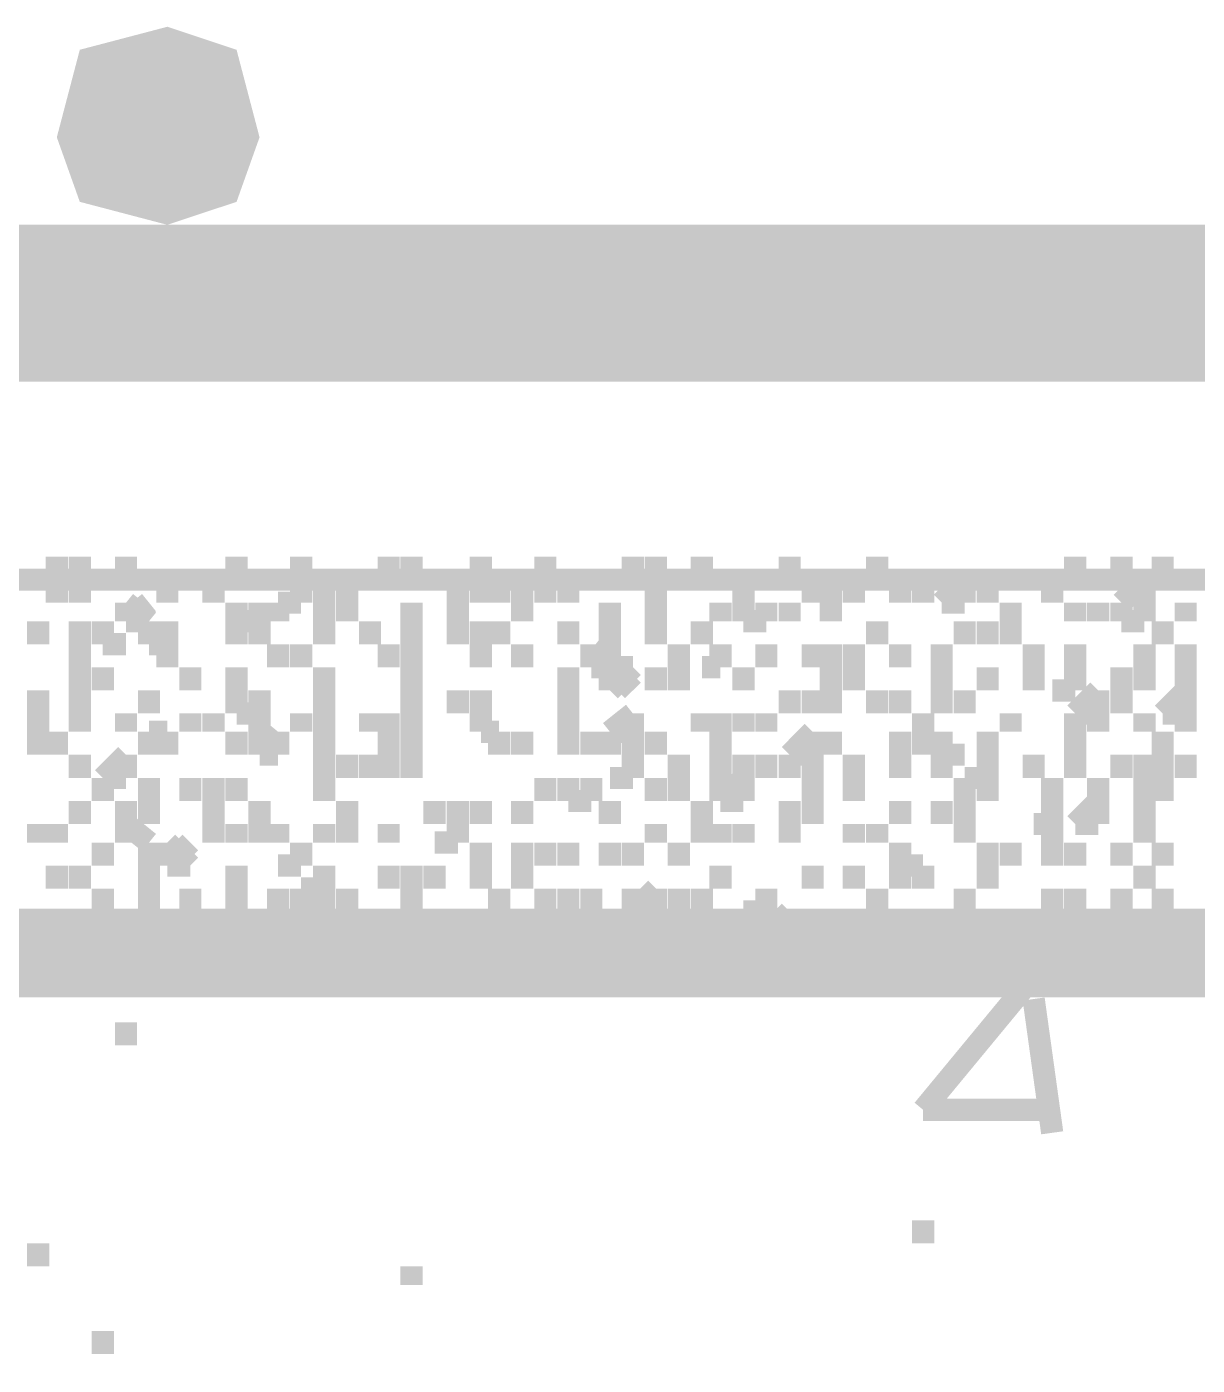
# Model space of a CAD drawing. Header units: millimetres. Extents: x 5 to 350, y 3 to 213.
# Drawn here: x 119.51 to 123.99, y 118.83 to 123.95 of the extents above; entities that cross this region are included whole.
import ezdxf

# ---------------------------------------------------------------- set-up
doc = ezdxf.new("R2010")
doc.units = ezdxf.units.MM
doc.layers.add('H', color=251, linetype='Continuous')
doc.layers.add('P', color=255, linetype='Continuous')

msp = doc.modelspace()

# ---------------------------------------------------------------- hatches: boundary and pattern name
at = {"layer": 'H', "linetype": 'Continuous'}
for points in [[(120.05, 123.525), (119.715, 123.86), (120.05, 123.948), (120.05, 123.525)], [(120.05, 123.525), (120.05, 123.948), (120.315, 123.86), (120.05, 123.525)], [(119.627, 123.525), (119.715, 123.86), (120.05, 123.525), (119.627, 123.525)], [(120.05, 123.525), (120.315, 123.86), (120.403, 123.525), (120.05, 123.525)], [(119.715, 123.278), (119.627, 123.525), (120.05, 123.525), (119.715, 123.278)], [(120.05, 123.19), (119.715, 123.278), (120.05, 123.525), (120.05, 123.19)], [(120.05, 123.19), (120.05, 123.525), (120.315, 123.278), (120.05, 123.19)], [(120.315, 123.278), (120.05, 123.525), (120.403, 123.525), (120.315, 123.278)], [(78.916, 122.59), (124.795, 123.19), (124.795, 122.59), (78.916, 122.59)], [(78.916, 122.59), (79.498, 123.19), (124.795, 123.19), (78.916, 122.59)]]:
    msp.add_hatch(color=256, dxfattribs=at).paths.add_polyline_path(points)

# ---------------------------------------------------------------- linework, layer by layer
at = {"layer": 'P'}
for points, const_width in [([(119.627, 121.832), (119.627, 121.92)], 0.085), ([(119.715, 121.832), (119.715, 121.92)], 0.085), ([(119.892, 121.832), (119.892, 121.92)], 0.085), ([(120.315, 121.832), (120.315, 121.92)], 0.085), ([(120.315, 121.832), (120.315, 121.92)], 0.085), ([(120.562, 121.832), (120.562, 121.92)], 0.085), ([(120.897, 121.832), (120.897, 121.92)], 0.085), ([(120.985, 121.832), (120.985, 121.92)], 0.085), ([(121.25, 121.832), (121.25, 121.92)], 0.085), ([(121.497, 121.832), (121.497, 121.92)], 0.085), ([(121.832, 121.832), (121.832, 121.92)], 0.085), ([(121.92, 121.832), (121.92, 121.92)], 0.085), ([(122.096, 121.832), (122.096, 121.92)], 0.085), ([(122.432, 121.832), (122.432, 121.92)], 0.085), ([(122.767, 121.832), (122.767, 121.92)], 0.085), ([(123.525, 121.832), (123.525, 121.92)], 0.085), ([(123.702, 121.832), (123.702, 121.92)], 0.085), ([(123.86, 121.832), (123.86, 121.92)], 0.085), ([(78.493, 121.832), (126.065, 121.832)], 0.085), ([(119.627, 121.832), (119.627, 121.744)], 0.085), ([(119.627, 121.744), (119.627, 121.832)], 0.085), ([(119.715, 121.744), (119.715, 121.832)], 0.085), ([(120.05, 121.744), (120.05, 121.832)], 0.085), ([(120.227, 121.744), (120.227, 121.832)], 0.085), ([(120.562, 121.744), (120.562, 121.832)], 0.085), ([(120.65, 121.744), (120.65, 121.832)], 0.085), ([(120.738, 121.744), (120.738, 121.832)], 0.085), ([(121.162, 121.744), (121.162, 121.832)], 0.085), ([(121.25, 121.744), (121.25, 121.832)], 0.085), ([(121.32, 121.744), (121.32, 121.832)], 0.085), ([(121.408, 121.744), (121.408, 121.832)], 0.085), ([(121.497, 121.744), (121.497, 121.832)], 0.085), ([(121.585, 121.744), (121.585, 121.832)], 0.085), ([(121.585, 121.744), (121.585, 121.832)], 0.085), ([(121.92, 121.744), (121.92, 121.832)], 0.085), ([(122.255, 121.744), (122.255, 121.832)], 0.085), ([(122.52, 121.744), (122.52, 121.832)], 0.085), ([(122.59, 121.744), (122.59, 121.832)], 0.085), ([(122.678, 121.744), (122.678, 121.832)], 0.085), ([(122.855, 121.744), (122.855, 121.832)], 0.085), ([(122.855, 121.744), (122.855, 121.832)], 0.085), ([(122.943, 121.744), (122.943, 121.832)], 0.085), ([(122.943, 121.744), (122.943, 121.832)], 0.085), ([(123.014, 121.744), (123.102, 121.832)], 0.085), ([(123.102, 121.744), (123.102, 121.832)], 0.085), ([(123.102, 121.744), (123.102, 121.832)], 0.085), ([(123.19, 121.744), (123.19, 121.832)], 0.085), ([(123.19, 121.744), (123.19, 121.832)], 0.085), ([(123.437, 121.744), (123.437, 121.832)], 0.085), ([(123.702, 121.832), (123.79, 121.832)], 0.085), ([(123.702, 121.744), (123.79, 121.832)], 0.085), ([(123.79, 121.832), (123.86, 121.832)], 0.085), ([(123.79, 121.832), (123.86, 121.832)], 0.085), ([(123.79, 121.744), (123.79, 121.832)], 0.085), ([(119.892, 121.673), (119.98, 121.744)], 0.085), ([(119.98, 121.673), (119.892, 121.744)], 0.085), ([(119.892, 121.673), (119.892, 121.744)], 0.085), ([(120.315, 121.673), (120.315, 121.744)], 0.085), ([(120.403, 121.673), (120.403, 121.744)], 0.085), ([(120.474, 121.744), (120.562, 121.744)], 0.085), ([(120.474, 121.744), (120.562, 121.744)], 0.085), ([(120.474, 121.673), (120.474, 121.744)], 0.085), ([(120.65, 121.673), (120.65, 121.744)], 0.085), ([(120.738, 121.673), (120.738, 121.744)], 0.085), ([(120.985, 121.673), (120.985, 121.744)], 0.085), ([(121.162, 121.673), (121.162, 121.744)], 0.085), ([(121.408, 121.744), (121.408, 121.673)], 0.085), ([(121.408, 121.673), (121.408, 121.744)], 0.085), ([(121.744, 121.673), (121.744, 121.744)], 0.085), ([(121.92, 121.673), (121.92, 121.744)], 0.085), ([(122.167, 121.673), (122.167, 121.744)], 0.085), ([(122.255, 121.673), (122.255, 121.744)], 0.085), ([(122.343, 121.673), (122.343, 121.744)], 0.085), ([(122.432, 121.673), (122.432, 121.744)], 0.085), ([(122.59, 121.673), (122.59, 121.744)], 0.085), ([(123.014, 121.744), (123.102, 121.744)], 0.085), ([(123.278, 121.673), (123.278, 121.744)], 0.085), ([(123.525, 121.673), (123.525, 121.744)], 0.085), ([(123.525, 121.673), (123.525, 121.744)], 0.085), ([(123.613, 121.673), (123.613, 121.744)], 0.085), ([(123.702, 121.673), (123.702, 121.744)], 0.085), ([(123.702, 121.673), (123.702, 121.744)], 0.085), ([(123.79, 121.673), (123.79, 121.744)], 0.085), ([(123.948, 121.673), (123.948, 121.744)], 0.085), ([(123.948, 121.673), (123.948, 121.744)], 0.085), ([(119.556, 121.585), (119.556, 121.673)], 0.085), ([(119.556, 121.585), (119.556, 121.673)], 0.085), ([(119.715, 121.585), (119.715, 121.673)], 0.085), ([(119.715, 121.585), (119.715, 121.673)], 0.085), ([(119.803, 121.585), (119.803, 121.673)], 0.085), ([(119.803, 121.585), (119.803, 121.673)], 0.085), ([(119.892, 121.673), (119.98, 121.673)], 0.085), ([(119.98, 121.585), (119.98, 121.673)], 0.085), ([(119.98, 121.585), (119.98, 121.673)], 0.085), ([(119.98, 121.585), (119.98, 121.673)], 0.085), ([(120.05, 121.585), (120.05, 121.673)], 0.085), ([(120.315, 121.673), (120.403, 121.673)], 0.085), ([(120.315, 121.673), (120.403, 121.673)], 0.085), ([(120.315, 121.585), (120.315, 121.673)], 0.085), ([(120.315, 121.585), (120.315, 121.673)], 0.085), ([(120.403, 121.585), (120.403, 121.673)], 0.085), ([(120.65, 121.585), (120.65, 121.673)], 0.085), ([(120.826, 121.585), (120.826, 121.673)], 0.085), ([(120.826, 121.585), (120.826, 121.673)], 0.085), ([(120.826, 121.585), (120.826, 121.673)], 0.085), ([(120.985, 121.585), (120.985, 121.673)], 0.085), ([(121.162, 121.585), (121.162, 121.673)], 0.085), ([(121.25, 121.585), (121.25, 121.673)], 0.085), ([(121.25, 121.585), (121.25, 121.673)], 0.085), ([(121.25, 121.585), (121.25, 121.673)], 0.085), ([(121.32, 121.585), (121.32, 121.673)], 0.085), ([(121.32, 121.585), (121.32, 121.673)], 0.085), ([(121.585, 121.585), (121.585, 121.673)], 0.085), ([(121.744, 121.585), (121.744, 121.673)], 0.085), ([(121.92, 121.585), (121.92, 121.673)], 0.085), ([(122.096, 121.585), (122.096, 121.673)], 0.085), ([(122.255, 121.673), (122.343, 121.673)], 0.085), ([(122.255, 121.673), (122.343, 121.673)], 0.085), ([(122.767, 121.585), (122.767, 121.673)], 0.085), ([(123.102, 121.585), (123.102, 121.673)], 0.085), ([(123.19, 121.585), (123.19, 121.673)], 0.085), ([(123.19, 121.585), (123.19, 121.673)], 0.085), ([(123.19, 121.585), (123.19, 121.673)], 0.085), ([(123.19, 121.585), (123.19, 121.673)], 0.085), ([(123.278, 121.585), (123.278, 121.673)], 0.085), ([(123.702, 121.673), (123.79, 121.673)], 0.085), ([(123.86, 121.585), (123.86, 121.673)], 0.085), ([(119.715, 121.497), (119.715, 121.585)], 0.085), ([(119.803, 121.585), (119.892, 121.585)], 0.085), ([(119.98, 121.585), (120.05, 121.585)], 0.085), ([(119.98, 121.585), (120.05, 121.585)], 0.085), ([(120.05, 121.497), (120.05, 121.585)], 0.085), ([(120.474, 121.497), (120.474, 121.585)], 0.085), ([(120.474, 121.497), (120.474, 121.585)], 0.085), ([(120.474, 121.497), (120.474, 121.585)], 0.085), ([(120.562, 121.497), (120.562, 121.585)], 0.085), ([(120.897, 121.497), (120.897, 121.585)], 0.085), ([(120.897, 121.497), (120.897, 121.585)], 0.085), ([(120.897, 121.497), (120.897, 121.585)], 0.085), ([(120.985, 121.497), (120.985, 121.585)], 0.085), ([(120.985, 121.497), (120.985, 121.585)], 0.085), ([(121.25, 121.497), (121.25, 121.585)], 0.085), ([(121.408, 121.497), (121.408, 121.585)], 0.085), ([(121.673, 121.497), (121.744, 121.585)], 0.085), ([(121.673, 121.497), (121.673, 121.585)], 0.085), ([(121.744, 121.497), (121.744, 121.585)], 0.085), ([(122.008, 121.497), (122.008, 121.585)], 0.085), ([(122.167, 121.497), (122.167, 121.585)], 0.085), ([(122.343, 121.497), (122.343, 121.585)], 0.085), ([(122.343, 121.497), (122.343, 121.585)], 0.085), ([(122.52, 121.497), (122.52, 121.585)], 0.085), ([(122.52, 121.497), (122.52, 121.585)], 0.085), ([(122.59, 121.497), (122.59, 121.585)], 0.085), ([(122.59, 121.497), (122.59, 121.585)], 0.085), ([(122.678, 121.497), (122.678, 121.585)], 0.085), ([(122.855, 121.497), (122.855, 121.585)], 0.085), ([(123.014, 121.497), (123.014, 121.585)], 0.085), ([(123.366, 121.497), (123.366, 121.585)], 0.085), ([(123.525, 121.497), (123.525, 121.585)], 0.085), ([(123.79, 121.497), (123.79, 121.585)], 0.085), ([(123.948, 121.497), (123.948, 121.585)], 0.085), ([(119.715, 121.408), (119.715, 121.497)], 0.085), ([(119.803, 121.408), (119.803, 121.497)], 0.085), ([(120.138, 121.408), (120.138, 121.497)], 0.085), ([(120.315, 121.408), (120.315, 121.497)], 0.085), ([(120.315, 121.408), (120.315, 121.497)], 0.085), ([(120.65, 121.408), (120.65, 121.497)], 0.085), ([(120.985, 121.408), (120.985, 121.497)], 0.085), ([(121.585, 121.408), (121.585, 121.497)], 0.085), ([(121.673, 121.497), (121.744, 121.497)], 0.085), ([(121.744, 121.497), (121.832, 121.497)], 0.085), ([(121.744, 121.497), (121.832, 121.408)], 0.085), ([(121.744, 121.408), (121.832, 121.497)], 0.085), ([(121.744, 121.408), (121.744, 121.497)], 0.085), ([(121.92, 121.408), (121.92, 121.497)], 0.085), ([(122.008, 121.408), (122.008, 121.497)], 0.085), ([(122.096, 121.497), (122.167, 121.497)], 0.085), ([(122.096, 121.497), (122.167, 121.497)], 0.085), ([(122.255, 121.408), (122.255, 121.497)], 0.085), ([(122.59, 121.408), (122.59, 121.497)], 0.085), ([(122.678, 121.408), (122.678, 121.497)], 0.085), ([(122.678, 121.408), (122.678, 121.497)], 0.085), ([(122.678, 121.408), (122.678, 121.497)], 0.085), ([(123.014, 121.408), (123.014, 121.497)], 0.085), ([(123.014, 121.408), (123.014, 121.497)], 0.085), ([(123.014, 121.408), (123.014, 121.497)], 0.085), ([(123.19, 121.408), (123.19, 121.497)], 0.085), ([(123.19, 121.408), (123.19, 121.497)], 0.085), ([(123.366, 121.408), (123.366, 121.497)], 0.085), ([(123.525, 121.408), (123.525, 121.497)], 0.085), ([(123.525, 121.408), (123.525, 121.497)], 0.085), ([(123.702, 121.408), (123.702, 121.497)], 0.085), ([(123.79, 121.408), (123.79, 121.497)], 0.085), ([(123.948, 121.408), (123.948, 121.497)], 0.085), ([(119.556, 121.32), (119.556, 121.408)], 0.085), ([(119.556, 121.32), (119.556, 121.408)], 0.085), ([(119.715, 121.32), (119.715, 121.408)], 0.085), ([(119.98, 121.32), (119.98, 121.408)], 0.085), ([(120.315, 121.32), (120.315, 121.408)], 0.085), ([(120.403, 121.32), (120.403, 121.408)], 0.085), ([(120.65, 121.32), (120.65, 121.408)], 0.085), ([(120.985, 121.32), (120.985, 121.408)], 0.085), ([(121.162, 121.32), (121.162, 121.408)], 0.085), ([(121.162, 121.32), (121.162, 121.408)], 0.085), ([(121.162, 121.32), (121.162, 121.408)], 0.085), ([(121.162, 121.32), (121.162, 121.408)], 0.085), ([(121.25, 121.32), (121.25, 121.408)], 0.085), ([(121.585, 121.32), (121.585, 121.408)], 0.085), ([(122.432, 121.32), (122.432, 121.408)], 0.085), ([(122.52, 121.32), (122.52, 121.408)], 0.085), ([(122.59, 121.32), (122.59, 121.408)], 0.085), ([(122.767, 121.32), (122.767, 121.408)], 0.085), ([(122.855, 121.32), (122.855, 121.408)], 0.085), ([(123.014, 121.32), (123.014, 121.408)], 0.085), ([(123.102, 121.32), (123.102, 121.408)], 0.085), ([(123.437, 121.408), (123.525, 121.408)], 0.085), ([(123.437, 121.408), (123.525, 121.408)], 0.085), ([(123.525, 121.32), (123.613, 121.408)], 0.085), ([(123.613, 121.32), (123.613, 121.408)], 0.085), ([(123.702, 121.32), (123.702, 121.408)], 0.085), ([(123.86, 121.32), (123.948, 121.408)], 0.085), ([(123.948, 121.32), (123.948, 121.408)], 0.085), ([(119.556, 121.25), (119.556, 121.32)], 0.085), ([(119.556, 121.25), (119.556, 121.32)], 0.085), ([(119.556, 121.25), (119.556, 121.32)], 0.085), ([(119.715, 121.25), (119.715, 121.32)], 0.085), ([(119.892, 121.25), (119.892, 121.32)], 0.085), ([(119.892, 121.25), (119.892, 121.32)], 0.085), ([(120.138, 121.25), (120.138, 121.32)], 0.085), ([(120.227, 121.25), (120.227, 121.32)], 0.085), ([(120.315, 121.32), (120.403, 121.32)], 0.085), ([(120.315, 121.32), (120.403, 121.32)], 0.085), ([(120.403, 121.25), (120.403, 121.32)], 0.085), ([(120.562, 121.25), (120.562, 121.32)], 0.085), ([(120.65, 121.25), (120.65, 121.32)], 0.085), ([(120.826, 121.25), (120.826, 121.32)], 0.085), ([(120.897, 121.25), (120.897, 121.32)], 0.085), ([(120.985, 121.25), (120.985, 121.32)], 0.085), ([(121.25, 121.25), (121.25, 121.32)], 0.085), ([(121.25, 121.25), (121.25, 121.32)], 0.085), ([(121.25, 121.25), (121.25, 121.32)], 0.085), ([(121.585, 121.25), (121.585, 121.32)], 0.085), ([(121.744, 121.25), (121.832, 121.32)], 0.085), ([(121.832, 121.25), (121.832, 121.32)], 0.085), ([(122.096, 121.25), (122.096, 121.32)], 0.085), ([(122.167, 121.25), (122.167, 121.32)], 0.085), ([(122.167, 121.25), (122.167, 121.32)], 0.085), ([(122.255, 121.25), (122.255, 121.32)], 0.085), ([(122.343, 121.25), (122.343, 121.32)], 0.085), ([(122.943, 121.25), (122.943, 121.32)], 0.085), ([(123.278, 121.25), (123.278, 121.32)], 0.085), ([(123.525, 121.32), (123.613, 121.32)], 0.085), ([(123.525, 121.25), (123.525, 121.32)], 0.085), ([(123.613, 121.25), (123.613, 121.32)], 0.085), ([(123.79, 121.25), (123.79, 121.32)], 0.085), ([(123.79, 121.25), (123.79, 121.32)], 0.085), ([(123.86, 121.32), (123.948, 121.32)], 0.085), ([(123.948, 121.25), (123.948, 121.32)], 0.085), ([(119.556, 121.162), (119.556, 121.25)], 0.085), ([(119.627, 121.162), (119.627, 121.25)], 0.085), ([(119.98, 121.25), (120.05, 121.25)], 0.085), ([(119.98, 121.25), (120.05, 121.25)], 0.085), ([(120.05, 121.25), (119.98, 121.25)], 0.085), ([(119.98, 121.162), (119.98, 121.25)], 0.085), ([(120.05, 121.162), (120.05, 121.25)], 0.085), ([(120.05, 121.162), (120.05, 121.25)], 0.085), ([(120.315, 121.162), (120.315, 121.25)], 0.085), ([(120.403, 121.162), (120.474, 121.25)], 0.085), ([(120.403, 121.162), (120.403, 121.25)], 0.085), ([(120.474, 121.162), (120.474, 121.25)], 0.085), ([(120.65, 121.162), (120.65, 121.25)], 0.085), ([(120.897, 121.162), (120.897, 121.25)], 0.085), ([(120.897, 121.162), (120.897, 121.25)], 0.085), ([(120.897, 121.162), (120.897, 121.25)], 0.085), ([(120.985, 121.162), (120.985, 121.25)], 0.085), ([(121.25, 121.25), (121.32, 121.25)], 0.085), ([(121.32, 121.162), (121.32, 121.25)], 0.085), ([(121.32, 121.162), (121.32, 121.25)], 0.085), ([(121.32, 121.162), (121.32, 121.25)], 0.085), ([(121.408, 121.162), (121.408, 121.25)], 0.085), ([(121.585, 121.162), (121.585, 121.25)], 0.085), ([(121.585, 121.162), (121.585, 121.25)], 0.085), ([(121.673, 121.162), (121.673, 121.25)], 0.085), ([(121.744, 121.25), (121.832, 121.25)], 0.085), ([(121.744, 121.162), (121.744, 121.25)], 0.085), ([(121.832, 121.162), (121.832, 121.25)], 0.085), ([(121.92, 121.162), (121.92, 121.25)], 0.085), ([(121.92, 121.162), (121.92, 121.25)], 0.085), ([(122.167, 121.25), (122.167, 121.162)], 0.085), ([(122.167, 121.162), (122.167, 121.25)], 0.085), ([(122.167, 121.162), (122.167, 121.25)], 0.085), ([(122.432, 121.162), (122.52, 121.25)], 0.085), ([(122.52, 121.162), (122.52, 121.25)], 0.085), ([(122.52, 121.162), (122.52, 121.25)], 0.085), ([(122.59, 121.162), (122.59, 121.25)], 0.085), ([(122.855, 121.162), (122.855, 121.25)], 0.085), ([(122.855, 121.162), (122.855, 121.25)], 0.085), ([(122.943, 121.162), (122.943, 121.25)], 0.085), ([(123.014, 121.162), (123.014, 121.25)], 0.085), ([(123.19, 121.162), (123.19, 121.25)], 0.085), ([(123.19, 121.162), (123.19, 121.25)], 0.085), ([(123.19, 121.162), (123.19, 121.25)], 0.085), ([(123.525, 121.162), (123.525, 121.25)], 0.085), ([(123.86, 121.162), (123.86, 121.25)], 0.085), ([(119.715, 121.073), (119.715, 121.162)], 0.085), ([(119.803, 121.073), (119.892, 121.162)], 0.085), ([(119.892, 121.073), (119.892, 121.162)], 0.085), ([(120.403, 121.162), (120.474, 121.162)], 0.085), ([(120.65, 121.073), (120.65, 121.162)], 0.085), ([(120.738, 121.073), (120.738, 121.162)], 0.085), ([(120.738, 121.073), (120.738, 121.162)], 0.085), ([(120.738, 121.073), (120.738, 121.162)], 0.085), ([(120.826, 121.073), (120.826, 121.162)], 0.085), ([(120.897, 121.073), (120.897, 121.162)], 0.085), ([(120.985, 121.073), (120.985, 121.162)], 0.085), ([(120.985, 121.073), (120.985, 121.162)], 0.085), ([(121.832, 121.073), (121.832, 121.162)], 0.085), ([(121.832, 121.073), (121.832, 121.162)], 0.085), ([(122.008, 121.073), (122.008, 121.162)], 0.085), ([(122.167, 121.073), (122.167, 121.162)], 0.085), ([(122.255, 121.073), (122.255, 121.162)], 0.085), ([(122.343, 121.073), (122.343, 121.162)], 0.085), ([(122.432, 121.162), (122.52, 121.162)], 0.085), ([(122.432, 121.073), (122.432, 121.162)], 0.085), ([(122.52, 121.073), (122.52, 121.162)], 0.085), ([(122.678, 121.073), (122.678, 121.162)], 0.085), ([(122.855, 121.073), (122.855, 121.162)], 0.085), ([(123.014, 121.162), (123.102, 121.162)], 0.085), ([(123.014, 121.162), (123.102, 121.162)], 0.085), ([(123.014, 121.073), (123.014, 121.162)], 0.085), ([(123.19, 121.073), (123.19, 121.162)], 0.085), ([(123.366, 121.073), (123.366, 121.162)], 0.085), ([(123.525, 121.073), (123.525, 121.162)], 0.085), ([(123.702, 121.073), (123.702, 121.162)], 0.085), ([(123.79, 121.073), (123.79, 121.162)], 0.085), ([(123.86, 121.073), (123.86, 121.162)], 0.085), ([(123.948, 121.073), (123.948, 121.162)], 0.085), ([(123.948, 121.073), (123.948, 121.162)], 0.085), ([(123.948, 121.073), (123.948, 121.162)], 0.085), ([(119.803, 121.073), (119.892, 121.073)], 0.085), ([(119.803, 120.985), (119.803, 121.073)], 0.085), ([(119.98, 120.985), (119.98, 121.073)], 0.085), ([(120.138, 120.985), (120.138, 121.073)], 0.085), ([(120.227, 120.985), (120.227, 121.073)], 0.085), ([(120.315, 120.985), (120.315, 121.073)], 0.085), ([(120.65, 120.985), (120.65, 121.073)], 0.085), ([(120.65, 120.985), (120.65, 121.073)], 0.085), ([(121.497, 120.985), (121.497, 121.073)], 0.085), ([(121.585, 120.985), (121.585, 121.073)], 0.085), ([(121.673, 120.985), (121.673, 121.073)], 0.085), ([(121.673, 120.985), (121.673, 121.073)], 0.085), ([(121.744, 121.073), (121.832, 121.073)], 0.085), ([(121.744, 121.073), (121.832, 121.073)], 0.085), ([(121.92, 120.985), (121.92, 121.073)], 0.085), ([(122.008, 120.985), (122.008, 121.073)], 0.085), ([(122.167, 120.985), (122.255, 121.073)], 0.085), ([(122.167, 120.985), (122.167, 121.073)], 0.085), ([(122.255, 120.985), (122.255, 121.073)], 0.085), ([(122.52, 120.985), (122.52, 121.073)], 0.085), ([(122.678, 120.985), (122.678, 121.073)], 0.085), ([(122.678, 120.985), (122.678, 121.073)], 0.085), ([(122.678, 120.985), (122.678, 121.073)], 0.085), ([(123.102, 120.985), (123.102, 121.073)], 0.085), ([(123.102, 120.985), (123.102, 121.073)], 0.085), ([(123.102, 121.073), (123.19, 121.073)], 0.085), ([(123.102, 121.073), (123.19, 121.073)], 0.085), ([(123.19, 120.985), (123.19, 121.073)], 0.085), ([(123.19, 120.985), (123.19, 121.073)], 0.085), ([(123.437, 120.985), (123.437, 121.073)], 0.085), ([(123.437, 120.985), (123.437, 121.073)], 0.085), ([(123.613, 120.985), (123.613, 121.073)], 0.085), ([(123.79, 120.985), (123.79, 121.073)], 0.085), ([(123.79, 120.985), (123.79, 121.073)], 0.085), ([(123.86, 120.985), (123.86, 121.073)], 0.085), ([(119.715, 120.897), (119.715, 120.985)], 0.085), ([(119.892, 120.897), (119.892, 120.985)], 0.085), ([(119.892, 120.897), (119.892, 120.985)], 0.085), ([(119.98, 120.897), (119.98, 120.985)], 0.085), ([(120.227, 120.897), (120.227, 120.985)], 0.085), ([(120.227, 120.897), (120.227, 120.985)], 0.085), ([(120.403, 120.897), (120.403, 120.985)], 0.085), ([(120.738, 120.897), (120.738, 120.985)], 0.085), ([(121.073, 120.897), (121.073, 120.985)], 0.085), ([(121.162, 120.897), (121.162, 120.985)], 0.085), ([(121.25, 120.897), (121.25, 120.985)], 0.085), ([(121.25, 120.897), (121.25, 120.985)], 0.085), ([(121.408, 120.897), (121.408, 120.985)], 0.085), ([(121.408, 120.897), (121.408, 120.985)], 0.085), ([(121.585, 120.985), (121.673, 120.985)], 0.085), ([(121.585, 120.985), (121.673, 120.985)], 0.085), ([(121.744, 120.897), (121.744, 120.985)], 0.085), ([(122.096, 120.897), (122.096, 120.985)], 0.085), ([(122.167, 120.985), (122.255, 120.985)], 0.085), ([(122.432, 120.897), (122.432, 120.985)], 0.085), ([(122.52, 120.985), (122.52, 120.897)], 0.085), ([(122.52, 120.897), (122.52, 120.985)], 0.085), ([(122.52, 120.897), (122.52, 120.985)], 0.085), ([(122.855, 120.897), (122.855, 120.985)], 0.085), ([(122.855, 120.897), (122.855, 120.985)], 0.085), ([(122.855, 120.897), (122.855, 120.985)], 0.085), ([(123.014, 120.897), (123.014, 120.985)], 0.085), ([(123.102, 120.897), (123.102, 120.985)], 0.085), ([(123.437, 120.897), (123.437, 120.985)], 0.085), ([(123.525, 120.897), (123.613, 120.985)], 0.085), ([(123.613, 120.897), (123.613, 120.985)], 0.085), ([(123.79, 120.897), (123.79, 120.985)], 0.085), ([(119.556, 120.826), (119.556, 120.897)], 0.085), ([(119.627, 120.826), (119.627, 120.897)], 0.085), ([(119.627, 120.826), (119.627, 120.897)], 0.085), ([(119.627, 120.826), (119.627, 120.897)], 0.085), ([(119.892, 120.826), (119.892, 120.897)], 0.085), ([(119.892, 120.897), (119.98, 120.826)], 0.085), ([(119.892, 120.826), (119.892, 120.897)], 0.085), ([(120.227, 120.897), (120.227, 120.826)], 0.085), ([(120.227, 120.826), (120.227, 120.897)], 0.085), ([(120.315, 120.826), (120.315, 120.897)], 0.085), ([(120.403, 120.826), (120.403, 120.897)], 0.085), ([(120.474, 120.826), (120.474, 120.897)], 0.085), ([(120.65, 120.826), (120.65, 120.897)], 0.085), ([(120.65, 120.826), (120.65, 120.897)], 0.085), ([(120.738, 120.826), (120.738, 120.897)], 0.085), ([(120.897, 120.826), (120.897, 120.897)], 0.085), ([(120.897, 120.826), (120.897, 120.897)], 0.085), ([(121.162, 120.826), (121.162, 120.897)], 0.085), ([(121.92, 120.826), (121.92, 120.897)], 0.085), ([(122.096, 120.826), (122.096, 120.897)], 0.085), ([(122.167, 120.826), (122.167, 120.897)], 0.085), ([(122.255, 120.826), (122.255, 120.897)], 0.085), ([(122.432, 120.826), (122.432, 120.897)], 0.085), ([(122.678, 120.826), (122.678, 120.897)], 0.085), ([(122.767, 120.826), (122.767, 120.897)], 0.085), ([(123.102, 120.826), (123.102, 120.897)], 0.085), ([(123.366, 120.897), (123.437, 120.897)], 0.085), ([(123.366, 120.897), (123.437, 120.897)], 0.085), ([(123.437, 120.826), (123.437, 120.897)], 0.085), ([(123.437, 120.826), (123.437, 120.897)], 0.085), ([(123.525, 120.897), (123.613, 120.897)], 0.085), ([(123.79, 120.826), (123.79, 120.897)], 0.085), ([(123.79, 120.826), (123.79, 120.897)], 0.085), ([(119.803, 120.738), (119.803, 120.826)], 0.085), ([(119.98, 120.738), (119.98, 120.826)], 0.085), ([(120.05, 120.738), (120.138, 120.826)], 0.085), ([(120.138, 120.738), (120.05, 120.826)], 0.085), ([(120.05, 120.738), (120.05, 120.826)], 0.085), ([(120.05, 120.738), (120.05, 120.826)], 0.085), ([(120.562, 120.738), (120.562, 120.826)], 0.085), ([(120.562, 120.738), (120.562, 120.826)], 0.085), ([(120.562, 120.738), (120.562, 120.826)], 0.085), ([(120.562, 120.738), (120.562, 120.826)], 0.085), ([(121.073, 120.826), (121.162, 120.826)], 0.085), ([(121.073, 120.826), (121.162, 120.826)], 0.085), ([(121.25, 120.738), (121.25, 120.826)], 0.085), ([(121.408, 120.738), (121.408, 120.826)], 0.085), ([(121.497, 120.738), (121.497, 120.826)], 0.085), ([(121.585, 120.738), (121.585, 120.826)], 0.085), ([(121.744, 120.738), (121.744, 120.826)], 0.085), ([(121.832, 120.738), (121.832, 120.826)], 0.085), ([(122.008, 120.738), (122.008, 120.826)], 0.085), ([(122.008, 120.738), (122.008, 120.826)], 0.085), ([(122.008, 120.738), (122.008, 120.826)], 0.085), ([(122.008, 120.738), (122.008, 120.826)], 0.085), ([(122.855, 120.738), (122.855, 120.826)], 0.085), ([(123.19, 120.738), (123.19, 120.826)], 0.085), ([(123.278, 120.738), (123.278, 120.826)], 0.085), ([(123.437, 120.738), (123.437, 120.826)], 0.085), ([(123.525, 120.738), (123.525, 120.826)], 0.085), ([(123.702, 120.738), (123.702, 120.826)], 0.085), ([(123.86, 120.738), (123.86, 120.826)], 0.085), ([(119.627, 120.65), (119.627, 120.738)], 0.085), ([(119.627, 120.65), (119.627, 120.738)], 0.085), ([(119.715, 120.65), (119.715, 120.738)], 0.085), ([(119.715, 120.65), (119.715, 120.738)], 0.085), ([(119.715, 120.65), (119.715, 120.738)], 0.085), ([(119.715, 120.65), (119.715, 120.738)], 0.085), ([(119.715, 120.65), (119.715, 120.738)], 0.085), ([(119.98, 120.65), (119.98, 120.738)], 0.085), ([(120.05, 120.738), (120.138, 120.738)], 0.085), ([(120.315, 120.65), (120.315, 120.738)], 0.085), ([(120.474, 120.738), (120.562, 120.738)], 0.085), ([(120.474, 120.738), (120.562, 120.738)], 0.085), ([(120.65, 120.65), (120.65, 120.738)], 0.085), ([(120.897, 120.65), (120.897, 120.738)], 0.085), ([(120.985, 120.65), (120.985, 120.738)], 0.085), ([(120.985, 120.65), (120.985, 120.738)], 0.085), ([(120.985, 120.65), (120.985, 120.738)], 0.085), ([(120.985, 120.65), (120.985, 120.738)], 0.085), ([(121.073, 120.65), (121.073, 120.738)], 0.085), ([(121.25, 120.65), (121.25, 120.738)], 0.085), ([(121.25, 120.65), (121.25, 120.738)], 0.085), ([(121.25, 120.65), (121.25, 120.738)], 0.085), ([(121.25, 120.65), (121.25, 120.738)], 0.085), ([(121.408, 120.65), (121.408, 120.738)], 0.085), ([(121.408, 120.65), (121.408, 120.738)], 0.085), ([(121.408, 120.65), (121.408, 120.738)], 0.085), ([(122.167, 120.65), (122.167, 120.738)], 0.085), ([(122.52, 120.65), (122.52, 120.738)], 0.085), ([(122.52, 120.65), (122.52, 120.738)], 0.085), ([(122.678, 120.65), (122.678, 120.738)], 0.085), ([(122.855, 120.738), (122.943, 120.738)], 0.085), ([(122.855, 120.738), (122.943, 120.738)], 0.085), ([(122.855, 120.65), (122.855, 120.738)], 0.085), ([(122.943, 120.65), (122.943, 120.738)], 0.085), ([(123.19, 120.65), (123.19, 120.738)], 0.085), ([(123.79, 120.65), (123.79, 120.738)], 0.085), ([(123.79, 120.65), (123.79, 120.738)], 0.085), ([(123.79, 120.65), (123.79, 120.738)], 0.085), ([(123.79, 120.65), (123.79, 120.738)], 0.085), ([(119.803, 120.562), (119.803, 120.65)], 0.085), ([(119.98, 120.562), (119.98, 120.65)], 0.085), ([(120.138, 120.562), (120.138, 120.65)], 0.085), ([(120.315, 120.562), (120.315, 120.65)], 0.085), ([(120.315, 120.562), (120.315, 120.65)], 0.085), ([(120.474, 120.562), (120.474, 120.65)], 0.085), ([(120.474, 120.562), (120.474, 120.65)], 0.085), ([(120.562, 120.65), (120.65, 120.65)], 0.085), ([(120.562, 120.65), (120.562, 120.562)], 0.085), ([(120.562, 120.562), (120.65, 120.65)], 0.085), ([(120.65, 120.562), (120.65, 120.65)], 0.085), ([(120.65, 120.562), (120.65, 120.65)], 0.085), ([(120.738, 120.562), (120.738, 120.65)], 0.085), ([(120.985, 120.562), (120.985, 120.65)], 0.085), ([(121.32, 120.562), (121.32, 120.65)], 0.085), ([(121.497, 120.562), (121.497, 120.65)], 0.085), ([(121.497, 120.562), (121.497, 120.65)], 0.085), ([(121.497, 120.562), (121.497, 120.65)], 0.085), ([(121.585, 120.562), (121.585, 120.65)], 0.085), ([(121.673, 120.562), (121.673, 120.65)], 0.085), ([(121.832, 120.562), (121.92, 120.65)], 0.085), ([(121.832, 120.562), (121.92, 120.65)], 0.085), ([(121.832, 120.562), (121.832, 120.65)], 0.085), ([(121.832, 120.562), (121.832, 120.65)], 0.085), ([(121.92, 120.562), (121.92, 120.65)], 0.085), ([(121.92, 120.562), (121.92, 120.65)], 0.085), ([(122.008, 120.562), (122.008, 120.65)], 0.085), ([(122.096, 120.562), (122.096, 120.65)], 0.085), ([(122.343, 120.562), (122.343, 120.65)], 0.085), ([(122.343, 120.562), (122.343, 120.65)], 0.085), ([(122.767, 120.562), (122.767, 120.65)], 0.085), ([(122.767, 120.562), (122.767, 120.65)], 0.085), ([(123.102, 120.562), (123.102, 120.65)], 0.085), ([(123.437, 120.562), (123.437, 120.65)], 0.085), ([(123.525, 120.562), (123.525, 120.65)], 0.085), ([(123.702, 120.562), (123.702, 120.65)], 0.085), ([(123.86, 120.562), (123.86, 120.65)], 0.085), ([(119.556, 120.474), (119.556, 120.562)], 0.085), ([(119.627, 120.474), (119.627, 120.562)], 0.085), ([(119.715, 120.474), (119.715, 120.562)], 0.085), ([(119.892, 120.474), (119.892, 120.562)], 0.085), ([(119.892, 120.474), (119.892, 120.562)], 0.085), ([(120.315, 120.474), (120.315, 120.562)], 0.085), ([(120.738, 120.474), (120.738, 120.562)], 0.085), ([(120.897, 120.474), (120.897, 120.562)], 0.085), ([(121.073, 120.474), (121.073, 120.562)], 0.085), ([(121.25, 120.474), (121.25, 120.562)], 0.085), ([(121.32, 120.474), (121.32, 120.562)], 0.085), ([(121.408, 120.474), (121.408, 120.562)], 0.085), ([(121.744, 120.474), (121.744, 120.562)], 0.085), ([(121.744, 120.474), (121.744, 120.562)], 0.085), ([(121.832, 120.562), (121.92, 120.562)], 0.085), ([(121.832, 120.562), (121.92, 120.562)], 0.085), ([(122.096, 120.474), (122.096, 120.562)], 0.085), ([(122.096, 120.474), (122.096, 120.562)], 0.085), ([(122.255, 120.562), (122.343, 120.562)], 0.085), ([(122.255, 120.562), (122.343, 120.562)], 0.085), ([(122.343, 120.474), (122.432, 120.562)], 0.085), ([(122.343, 120.474), (122.432, 120.562)], 0.085), ([(122.432, 120.474), (122.432, 120.562)], 0.085), ([(122.432, 120.474), (122.432, 120.562)], 0.085), ([(122.52, 120.474), (122.52, 120.562)], 0.085), ([(122.59, 120.474), (122.59, 120.562)], 0.085), ([(122.59, 120.474), (122.59, 120.562)], 0.085), ([(122.767, 120.562), (122.767, 120.474)], 0.085), ([(122.767, 120.474), (122.767, 120.562)], 0.085), ([(122.855, 120.474), (122.855, 120.562)], 0.085), ([(122.943, 120.474), (122.943, 120.562)], 0.085), ([(123.102, 120.474), (123.102, 120.562)], 0.085), ([(123.19, 120.474), (123.19, 120.562)], 0.085), ([(123.19, 120.474), (123.19, 120.562)], 0.085), ([(123.19, 120.474), (123.19, 120.562)], 0.085), ([(123.278, 120.474), (123.278, 120.562)], 0.085), ([(123.278, 120.474), (123.278, 120.562)], 0.085), ([(123.278, 120.474), (123.278, 120.562)], 0.085), ([(123.278, 120.474), (123.278, 120.562)], 0.085), ([(123.278, 120.474), (123.278, 120.562)], 0.085), ([(123.278, 120.474), (123.278, 120.562)], 0.085), ([(123.613, 120.474), (123.613, 120.562)], 0.085), ([(123.702, 120.474), (123.702, 120.562)], 0.085), ([(123.948, 120.474), (123.948, 120.562)], 0.085), ([(78.493, 120.403), (126.065, 120.403)], 0.339), ([(126.065, 120.403), (78.493, 120.403)], 0.339), ([(119.556, 120.403), (119.556, 120.474)], 0.085), ([(120.05, 120.403), (120.05, 120.474)], 0.085), ([(120.05, 120.403), (120.05, 120.474)], 0.085), ([(120.05, 120.403), (120.05, 120.474)], 0.085), ([(120.315, 120.403), (120.315, 120.474)], 0.085), ([(120.562, 120.403), (120.562, 120.474)], 0.085), ([(120.65, 120.403), (123.19, 120.403)], 0.254), ([(120.65, 120.403), (120.65, 120.474)], 0.085), ([(120.897, 120.403), (120.897, 120.474)], 0.085), ([(121.073, 120.403), (121.073, 120.474)], 0.085), ([(121.744, 120.403), (121.744, 120.474)], 0.085), ([(121.832, 120.403), (121.832, 120.474)], 0.085), ([(122.167, 120.403), (122.167, 120.474)], 0.085), ([(122.343, 120.474), (122.432, 120.474)], 0.085), ([(122.343, 120.403), (122.343, 120.474)], 0.085), ([(122.52, 120.474), (122.59, 120.474)], 0.085), ([(122.52, 120.474), (122.59, 120.474)], 0.085), ([(122.52, 120.403), (122.52, 120.474)], 0.085), ([(122.59, 120.403), (122.59, 120.474)], 0.085), ([(122.678, 120.403), (122.678, 120.474)], 0.085), ([(122.767, 120.403), (122.767, 120.474)], 0.085), ([(122.943, 120.403), (122.943, 120.474)], 0.085), ([(123.102, 120.403), (123.102, 120.474)], 0.085), ([(123.437, 120.403), (123.437, 120.474)], 0.085), ([(123.437, 120.403), (123.437, 120.474)], 0.085), ([(123.613, 120.474), (123.702, 120.474)], 0.085), ([(123.613, 120.474), (123.702, 120.474)], 0.085), ([(123.79, 120.403), (123.79, 120.474)], 0.085), ([(123.79, 120.403), (123.79, 120.474)], 0.085), ([(119.715, 120.315), (119.715, 120.403)], 0.085), ([(119.715, 120.315), (119.715, 120.403)], 0.085), ([(120.897, 120.403), (120.985, 120.403)], 0.085), ([(120.897, 120.403), (120.985, 120.315)], 0.085), ([(120.985, 120.315), (120.985, 120.403)], 0.085), ([(123.19, 120.315), (123.278, 120.403)], 0.085), ([(123.19, 120.315), (123.19, 120.403)], 0.085), ([(123.278, 120.315), (123.278, 120.403)], 0.085), ([(123.86, 120.315), (123.86, 120.403)], 0.085), ([(122.943, 119.803), (123.366, 120.315)], 0.085), ([(123.437, 119.715), (123.366, 120.227)], 0.085), ([(119.892, 120.05), (119.892, 120.138)], 0.085), ([(122.943, 119.803), (123.437, 119.803)], 0.085), ([(122.943, 119.292), (122.943, 119.38)], 0.085), ([(119.556, 119.204), (119.556, 119.292)], 0.085), ([(120.985, 119.133), (120.985, 119.204)], 0.085), ([(119.803, 118.868), (119.803, 118.957)], 0.085)]:
    msp.add_lwpolyline(points, dxfattribs=dict(at, const_width=const_width))

doc.saveas('drawing.dxf')
